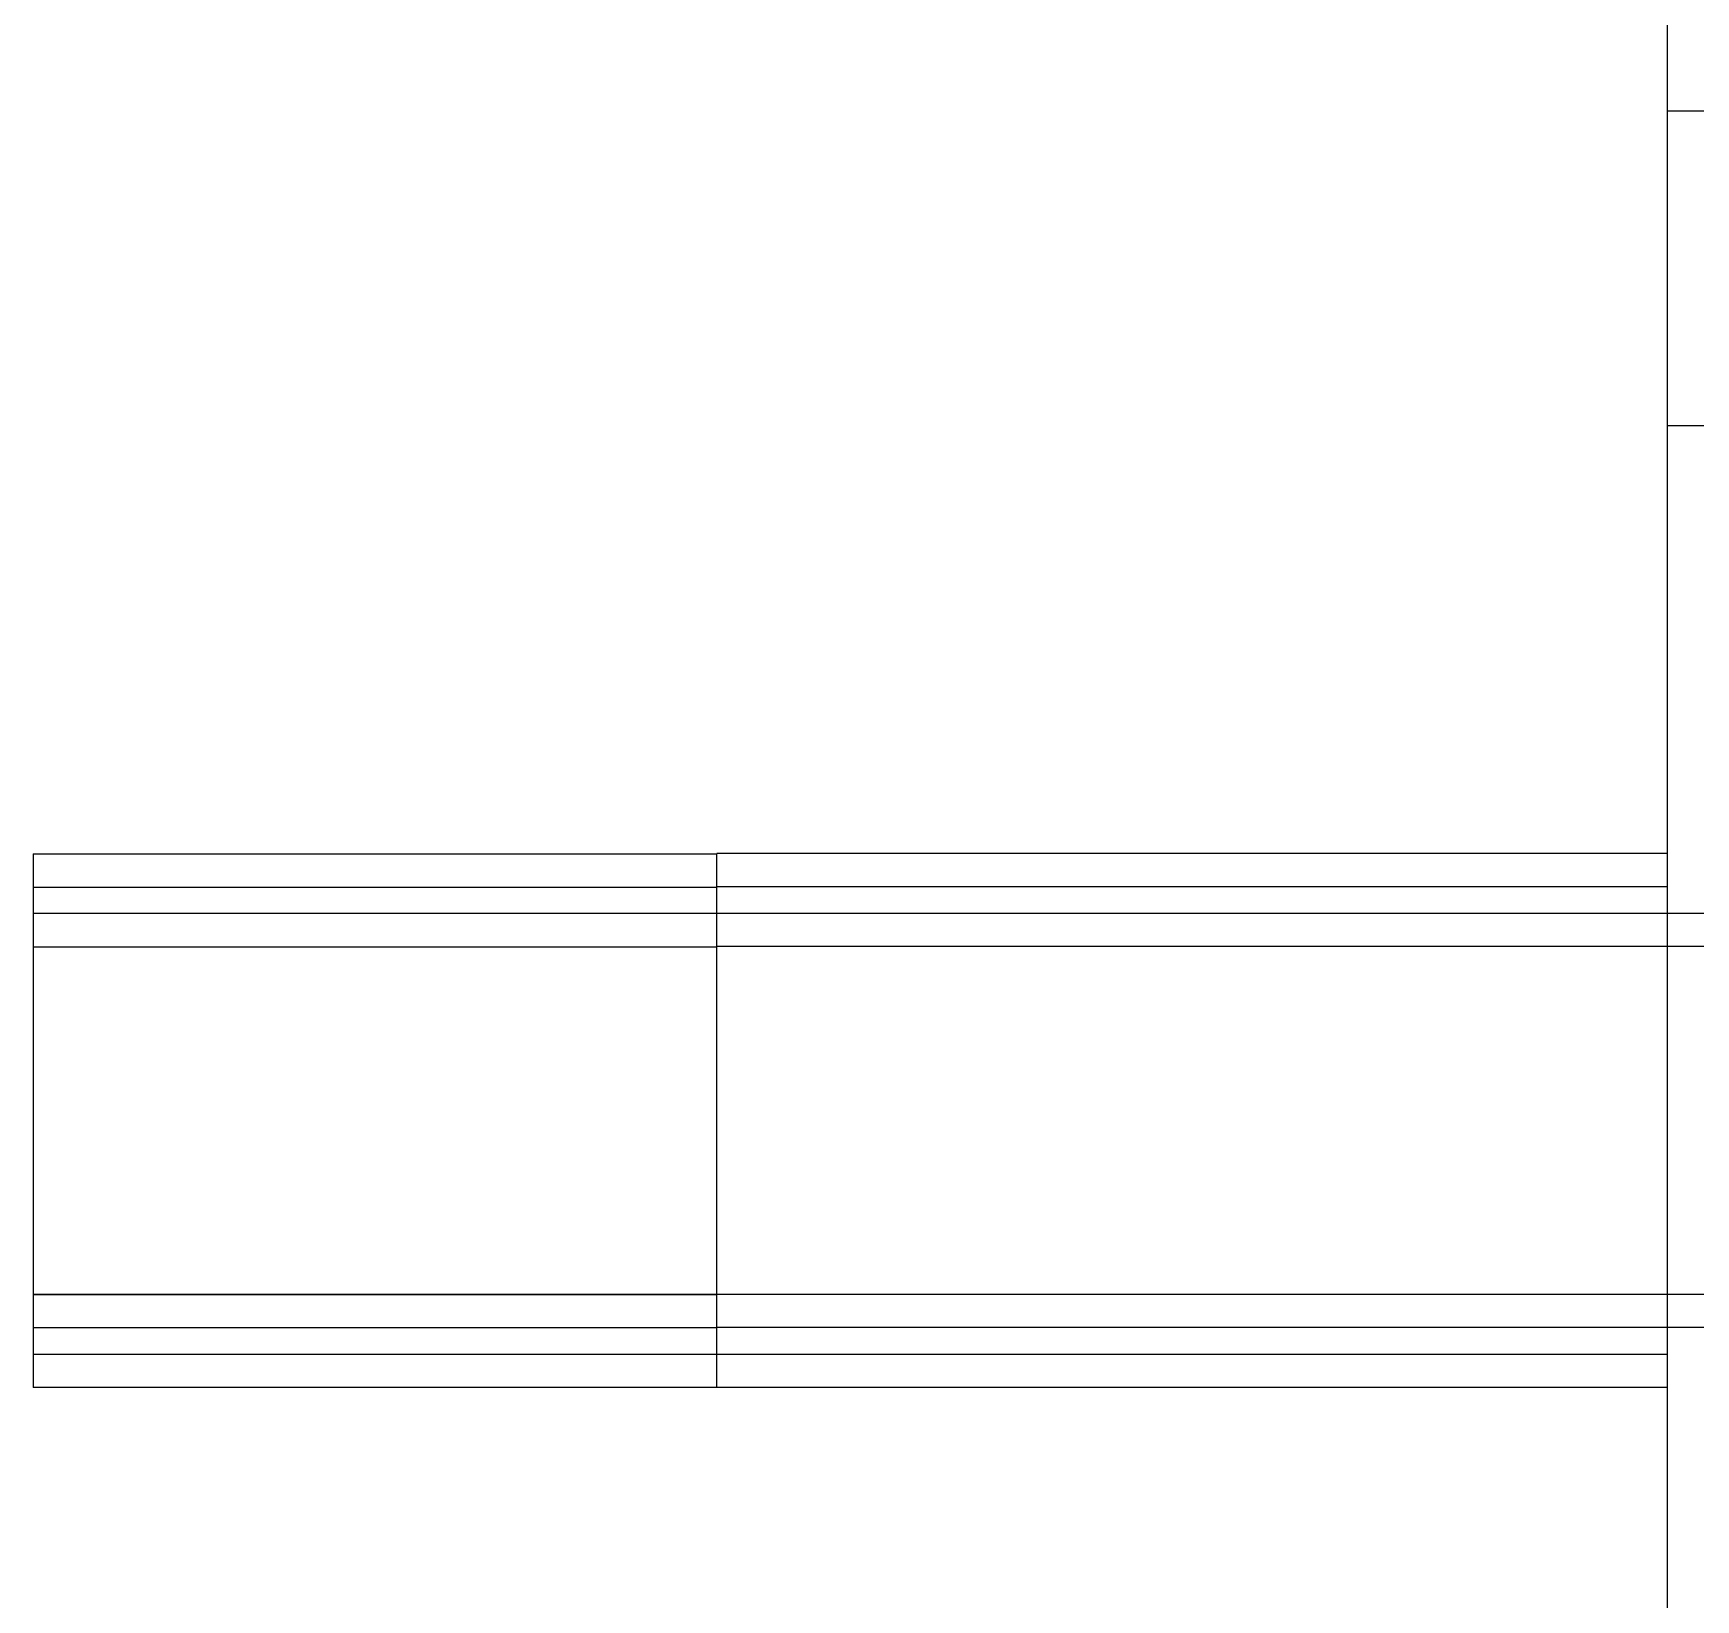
# Model space of a CAD drawing. Header units: inches. Extents: x 0 to 11.7, y 0 to 8.3.
# Drawn here: x 3.4326 to 3.673, y 2.9231 to 3.1497 of the extents above; entities that cross this region are included whole.
import ezdxf

# ---------------------------------------------------------------- set-up
doc = ezdxf.new("R2010")
doc.units = ezdxf.units.IN
doc.header["$LTSCALE"] = 0.64311
doc.header["$MEASUREMENT"] = 0
doc.layers.get('0').update_dxf_attribs({"linetype": 'CONTINUOUS'})

msp = doc.modelspace()

# ---------------------------------------------------------------- linework, layer by layer
at = {"color": 7, "linetype": 'CONTINUOUS'}
for p, q in [((3.66884, 3.37625), (3.66884, 2.84475)), ((4.27908, 3.13839), (3.66884, 3.13839)), ((3.66884, 3.09295), (4.27908, 3.09295)), ((3.43262, 3.03102), (3.53146, 3.03102)), ((3.43262, 3.03102), (3.43262, 2.95381)), ((3.66884, 3.03103), (3.53146, 3.03103)), ((3.53146, 2.9538), (3.53146, 3.03103)), ((3.43262, 3.02617), (3.53146, 3.02617)), ((3.66884, 3.02624), (3.53146, 3.02624)), ((3.53146, 3.02236), (3.43262, 3.02236)), ((3.82632, 3.02237), (3.53146, 3.02237)), ((3.53146, 3.0175), (3.43262, 3.0175)), ((3.82632, 3.01758), (3.53146, 3.01758)), ((3.82632, 2.96725), (3.43262, 2.96725)), ((3.43262, 2.96725), (3.53146, 2.96725)), ((3.43262, 2.96248), (3.53146, 2.96248)), ((3.82632, 2.96247), (3.53146, 2.96247)), ((3.53146, 2.95859), (3.43262, 2.95859)), ((3.66884, 2.95859), (3.43262, 2.95859)), ((3.53146, 2.95381), (3.43262, 2.95381)), ((3.66884, 2.9538), (3.53146, 2.9538))]:
    msp.add_line(p, q, dxfattribs=at)

doc.saveas('drawing.dxf')
